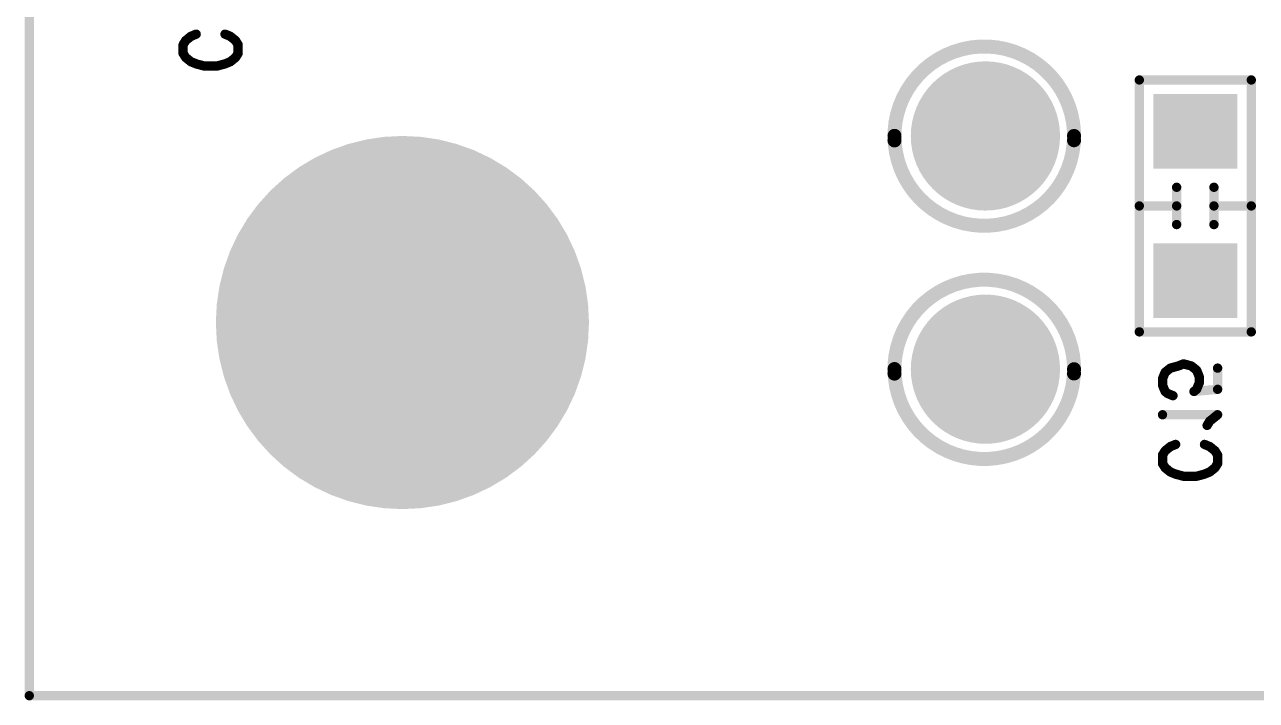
# Model space of a CAD drawing. Extents: x 100 to 144.1, y 92.1 to 144.1.
# Drawn here: x 99.95 to 113.15, y 99.95 to 107.19 of the extents above; entities that cross this region are included whole.
import ezdxf

# ---------------------------------------------------------------- set-up
doc = ezdxf.new("R2010")
doc.units = 0
doc.layers.get('0').update_dxf_attribs({"linetype": 'CONTINUOUS'})
doc.layers.add('MASK-BOTTOM_PHO', color=5, linetype='CONTINUOUS')
doc.layers.add('SILK-BOTTOM_PHO', color=14, linetype='CONTINUOUS')

# ---------------------------------------------------------------- blocks, each defined once
blk = doc.blocks.new('ROUND_32')
at = {"const_width": 1.999996}
blk.add_lwpolyline([(-0.999998, 0, 1), (0.999998, 0, 1)], format="xyb", close=True, dxfattribs=at)
blk = doc.blocks.new('ROUND_49')
at = {"const_width": 0.799972}
blk.add_lwpolyline([(-0.399986, 0, 1), (0.399986, 0, 1)], format="xyb", close=True, dxfattribs=at)
blk = doc.blocks.new('ROUND_1')
at = {"const_width": 0.050038}
blk.add_lwpolyline([(-0.025018, 0, 1), (0.025018, 0, 1)], format="xyb", close=True, dxfattribs=at)
blk = doc.blocks.new('SQUARE_165')
blk.add_solid([(0.40005, 0.40005), (0.40005, -0.40005), (-0.40005, 0.40005), (-0.40005, -0.40005)])
blk = doc.blocks.new('ROUND_61')
at = {"const_width": 0.075056}
blk.add_lwpolyline([(-0.037528, 0, 1), (0.037528, 0, 1)], format="xyb", close=True, dxfattribs=at)

msp = doc.modelspace()

# ---------------------------------------------------------------- linework, layer by layer
at = {"layer": 'MASK-BOTTOM_PHO'}
for points, const_width in [([(100.000054, 143.999966), (100.000054, 100.000054)], 0.100076), ([(112.54994, 106.05008), (112.450118, 106.05008)], 0.8001), ([(112.54994, 104.44988), (112.450118, 104.44988)], 0.8001), ([(100.000054, 100.000054), (143.999966, 100.000054)], 0.100076)]:
    msp.add_lwpolyline(points, dxfattribs=dict(at, const_width=const_width))
at = {"layer": 'SILK-BOTTOM_PHO', "const_width": 0.100076}
for points in [[(100.000054, 143.999966), (100.000054, 100.000054)], [(101.676454, 107.022646), (101.732842, 107.068112)], [(101.732842, 107.068112), (101.788976, 107.090972)], [(102.098348, 107.090972), (102.154736, 107.068112)], [(102.154736, 107.068112), (102.21087, 107.022646)], [(101.648514, 106.97718), (101.676454, 107.022646)], [(101.648514, 106.886248), (101.648514, 106.97718)], [(102.21087, 107.022646), (102.239064, 106.97718)], [(102.239064, 106.97718), (102.239064, 106.886248)], [(101.676454, 106.840782), (101.648514, 106.886248)], [(101.732842, 106.79557), (101.676454, 106.840782)], [(101.788976, 106.77271), (101.732842, 106.79557)], [(102.154736, 106.79557), (102.098348, 106.77271)], [(102.21087, 106.840782), (102.154736, 106.79557)], [(102.239064, 106.886248), (102.21087, 106.840782)], [(101.873558, 106.750104), (101.788976, 106.77271)], [(102.01402, 106.750104), (101.873558, 106.750104)], [(102.098348, 106.77271), (102.01402, 106.750104)], [(111.899954, 106.59999), (111.899954, 103.89997)], [(113.100104, 106.59999), (111.899954, 106.59999)], [(113.100104, 103.89997), (113.100104, 106.59999)], [(112.300004, 105.449878), (112.300004, 105.050082)], [(112.700054, 105.449878), (112.700054, 105.050082)], [(111.899954, 105.24998), (112.300004, 105.24998)], [(113.100104, 105.24998), (112.700054, 105.24998)], [(111.899954, 103.89997), (113.100104, 103.89997)], [(112.232694, 103.51135), (112.17656, 103.465884)], [(112.317276, 103.53421), (112.232694, 103.51135)], [(112.37341, 103.556816), (112.317276, 103.53421)], [(112.457738, 103.53421), (112.37341, 103.556816)], [(112.514126, 103.488744), (112.457738, 103.53421)], [(112.542066, 103.420418), (112.514126, 103.488744)], [(112.73917, 103.51135), (112.73917, 103.28402)], [(112.17656, 103.465884), (112.148366, 103.397812)], [(112.148366, 103.397812), (112.148366, 103.329486)], [(112.514126, 103.28402), (112.542066, 103.352346)], [(112.542066, 103.352346), (112.542066, 103.420418)], [(112.148366, 103.329486), (112.17656, 103.261414)], [(112.17656, 103.261414), (112.204754, 103.238554)], [(112.204754, 103.238554), (112.260888, 103.215948)], [(112.73917, 103.28402), (112.485932, 103.261414)], [(112.485932, 103.261414), (112.514126, 103.28402)], [(112.73917, 103.011478), (112.148366, 103.011478)], [(112.654588, 102.943152), (112.73917, 103.011478)], [(112.626648, 102.897686), (112.654588, 102.943152)], [(112.232694, 102.670356), (112.289082, 102.693216)], [(112.598454, 102.693216), (112.654588, 102.670356)], [(112.148366, 102.579424), (112.17656, 102.62489)], [(112.148366, 102.488746), (112.148366, 102.579424)], [(112.17656, 102.62489), (112.232694, 102.670356)], [(112.654588, 102.670356), (112.710976, 102.62489)], [(112.710976, 102.62489), (112.73917, 102.579424)], [(112.73917, 102.579424), (112.73917, 102.488746)], [(112.17656, 102.44328), (112.148366, 102.488746)], [(112.232694, 102.397814), (112.17656, 102.44328)], [(112.710976, 102.44328), (112.654588, 102.397814)], [(112.73917, 102.488746), (112.710976, 102.44328)], [(112.289082, 102.374954), (112.232694, 102.397814)], [(112.37341, 102.352348), (112.289082, 102.374954)], [(112.514126, 102.352348), (112.37341, 102.352348)], [(112.598454, 102.374954), (112.514126, 102.352348)], [(112.654588, 102.397814), (112.598454, 102.374954)], [(100.000054, 100.000054), (143.999966, 100.000054)]]:
    msp.add_lwpolyline(points, dxfattribs=at)
at = {"layer": 'SILK-BOTTOM_PHO', "const_width": 0.150114}
for points in [[(111.19993, 105.954068, 1.0454787), (109.275118, 105.95229)], [(109.275118, 106.001058, 1.000792), (111.19993, 105.999534)], [(111.19993, 103.453946, 1.0455753), (109.275118, 103.452422)], [(109.275118, 103.50119, 1.0009241), (111.19993, 103.499412)]]:
    msp.add_lwpolyline(points, format="xyb", dxfattribs=at)

# ---------------------------------------------------------------- block references
at = {"layer": 'MASK-BOTTOM_PHO'}
for name, p in [('ROUND_49', (110.24997, 106.000042)), ('SQUARE_165', (112.450118, 106.05008)), ('SQUARE_165', (112.54994, 106.05008)), ('ROUND_32', (104.000046, 104.000046)), ('SQUARE_165', (112.450118, 104.44988)), ('SQUARE_165', (112.54994, 104.44988)), ('ROUND_49', (110.24997, 103.49992)), ('ROUND_1', (100.000054, 100.000054))]:
    msp.add_blockref(name, p, dxfattribs=at)
at = {"layer": 'SILK-BOTTOM_PHO'}
for name, p in [('ROUND_1', (101.732842, 107.068112)), ('ROUND_1', (101.788976, 107.090972)), ('ROUND_1', (102.098348, 107.090972)), ('ROUND_1', (102.154736, 107.068112)), ('ROUND_1', (101.648514, 106.97718)), ('ROUND_1', (101.676454, 107.022646)), ('ROUND_1', (102.21087, 107.022646)), ('ROUND_1', (102.239064, 106.97718)), ('ROUND_1', (101.648514, 106.886248)), ('ROUND_1', (101.676454, 106.840782)), ('ROUND_1', (101.676454, 106.840782)), ('ROUND_1', (101.732842, 106.79557)), ('ROUND_1', (102.154736, 106.79557)), ('ROUND_1', (102.21087, 106.840782)), ('ROUND_1', (102.21087, 106.840782)), ('ROUND_1', (102.239064, 106.886248)), ('ROUND_1', (101.788976, 106.77271)), ('ROUND_1', (101.873558, 106.750104)), ('ROUND_1', (102.01402, 106.750104)), ('ROUND_1', (102.098348, 106.77271)), ('ROUND_1', (111.899954, 106.59999)), ('ROUND_1', (111.899954, 106.59999)), ('ROUND_1', (113.100104, 106.59999)), ('ROUND_61', (109.275118, 106.001058)), ('ROUND_61', (111.19993, 105.999534)), ('ROUND_61', (109.275118, 105.95229)), ('ROUND_61', (111.19993, 105.954068)), ('ROUND_1', (112.300004, 105.449878)), ('ROUND_1', (112.700054, 105.449878)), ('ROUND_1', (111.899954, 105.24998)), ('ROUND_1', (112.300004, 105.24998)), ('ROUND_1', (112.700054, 105.24998)), ('ROUND_1', (113.100104, 105.24998)), ('ROUND_1', (112.300004, 105.050082)), ('ROUND_1', (112.700054, 105.050082)), ('ROUND_1', (111.899954, 103.89997)), ('ROUND_1', (113.100104, 103.89997)), ('ROUND_61', (109.275118, 103.50119)), ('ROUND_61', (109.275118, 103.452422)), ('ROUND_61', (111.19993, 103.499412)), ('ROUND_61', (111.19993, 103.453946)), ('ROUND_1', (112.232694, 103.51135)), ('ROUND_1', (112.317276, 103.53421)), ('ROUND_1', (112.37341, 103.556816)), ('ROUND_1', (112.457738, 103.53421)), ('ROUND_1', (112.514126, 103.488744)), ('ROUND_1', (112.73917, 103.51135)), ('ROUND_1', (112.148366, 103.397812)), ('ROUND_1', (112.17656, 103.465884)), ('ROUND_1', (112.542066, 103.420418)), ('ROUND_1', (112.542066, 103.352346)), ('ROUND_1', (112.148366, 103.329486)), ('ROUND_1', (112.17656, 103.261414)), ('ROUND_1', (112.204754, 103.238554)), ('ROUND_1', (112.260888, 103.215948)), ('ROUND_1', (112.485932, 103.261414)), ('ROUND_1', (112.514126, 103.28402)), ('ROUND_1', (112.73917, 103.28402)), ('ROUND_1', (112.148366, 103.011478)), ('ROUND_1', (112.73917, 103.011478)), ('ROUND_1', (112.626648, 102.897686)), ('ROUND_1', (112.654588, 102.943152)), ('ROUND_1', (112.289082, 102.693216)), ('ROUND_1', (112.598454, 102.693216)), ('ROUND_1', (112.148366, 102.579424)), ('ROUND_1', (112.17656, 102.62489)), ('ROUND_1', (112.232694, 102.670356)), ('ROUND_1', (112.654588, 102.670356)), ('ROUND_1', (112.710976, 102.62489)), ('ROUND_1', (112.73917, 102.579424)), ('ROUND_1', (112.148366, 102.488746)), ('ROUND_1', (112.17656, 102.44328)), ('ROUND_1', (112.710976, 102.44328)), ('ROUND_1', (112.73917, 102.488746)), ('ROUND_1', (112.232694, 102.397814)), ('ROUND_1', (112.289082, 102.374954)), ('ROUND_1', (112.37341, 102.352348)), ('ROUND_1', (112.514126, 102.352348)), ('ROUND_1', (112.598454, 102.374954)), ('ROUND_1', (112.654588, 102.397814)), ('ROUND_1', (100.000054, 100.000054))]:
    msp.add_blockref(name, p, dxfattribs=at)

doc.saveas('drawing.dxf')
